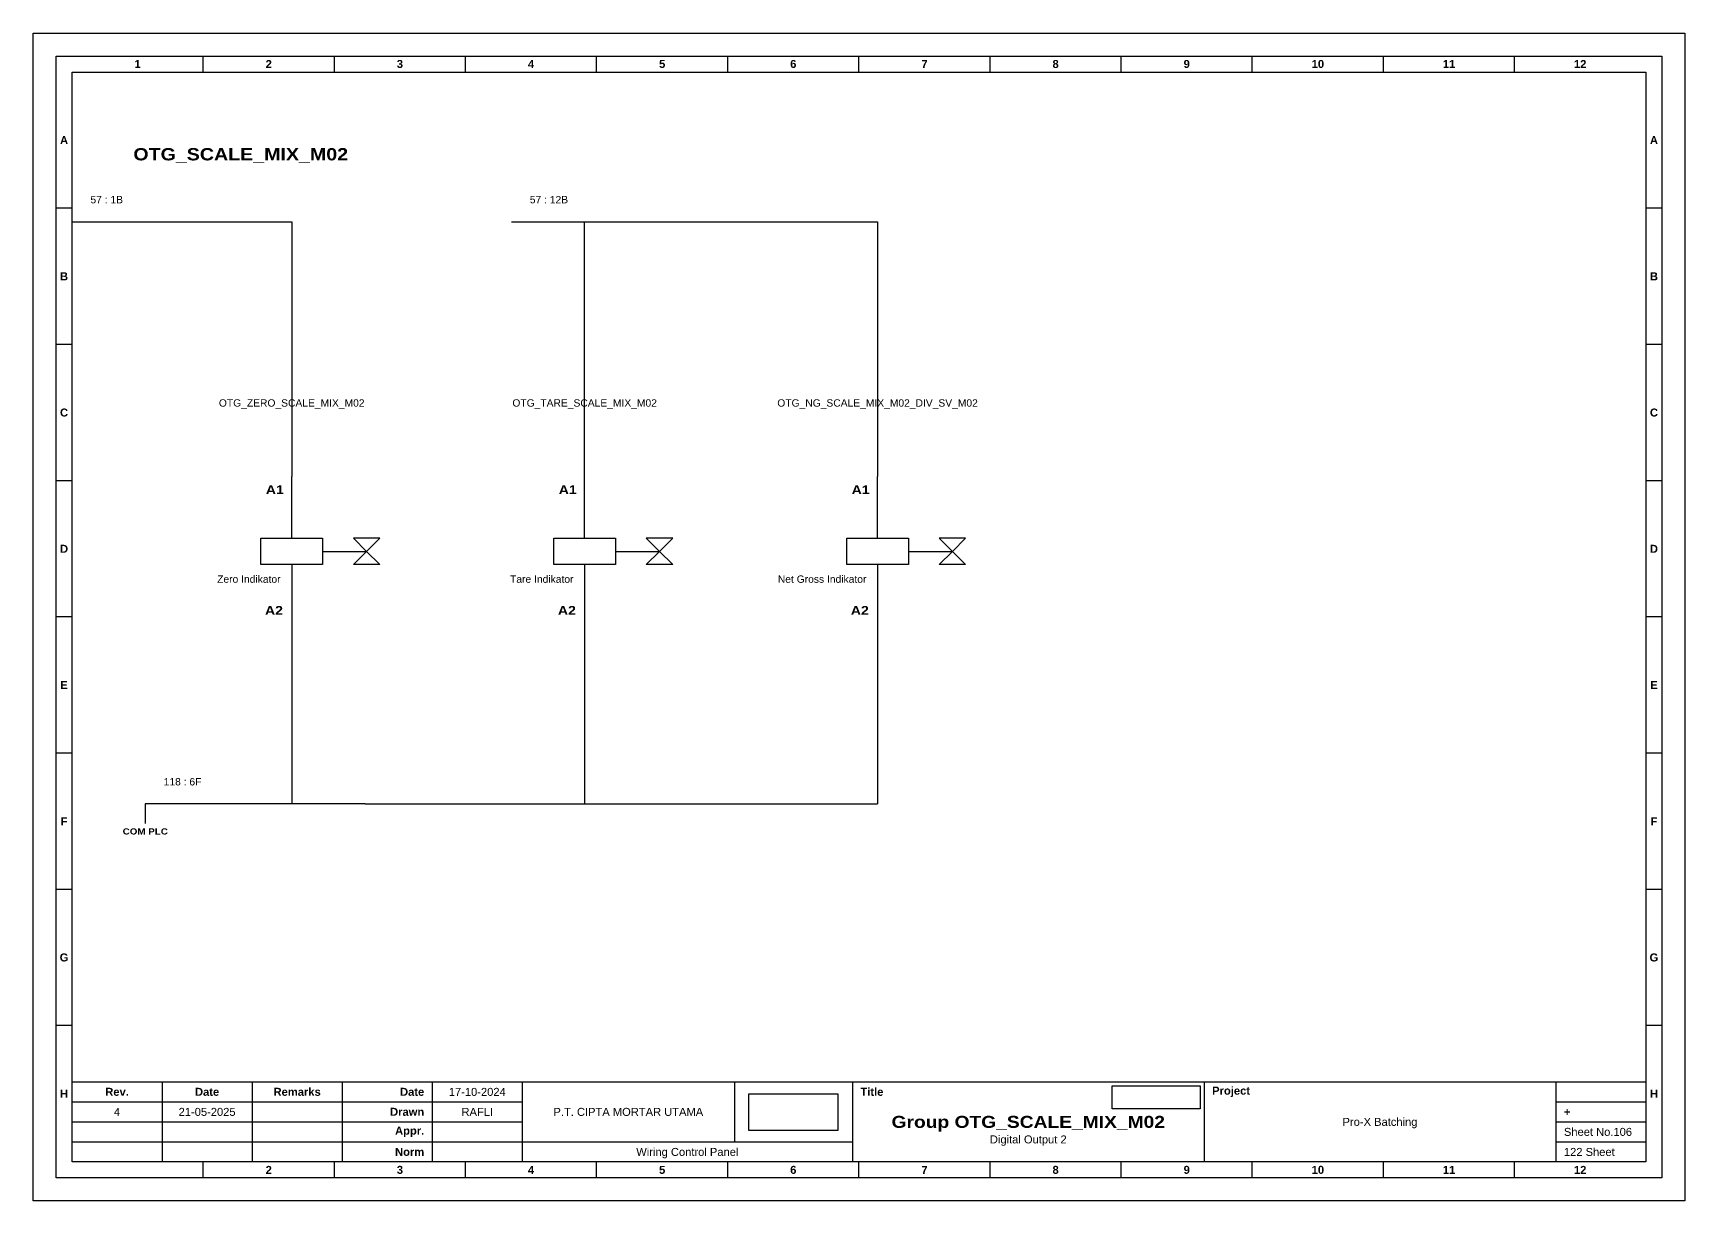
# Model space of a CAD drawing. Header units: centimetres. Extents: x 629 to 3405, y 1037 to 2279.
# Drawn here: x 2513.2 to 2782.5, y 1037.4 to 1227.8 of the extents above; entities that cross this region are included whole.
import ezdxf
from ezdxf.enums import TextEntityAlignment as Align

# ---------------------------------------------------------------- set-up
doc = ezdxf.new("R2010")
doc.units = ezdxf.units.CM
doc.header["$MEASUREMENT"] = 0
doc.styles.add('Bold', font='ariblk.ttf', dxfattribs={"height": 25.4})
doc.styles.get("Standard").update_dxf_attribs({"font": 'arial.ttf'})
picture_1 = doc.add_image_def('image1.png', size_in_pixel=(2048, 847))
picture_2 = doc.add_image_def('image2.png', size_in_pixel=(2092, 542))

# ---------------------------------------------------------------- blocks, each defined once
blk = doc.blocks.new('KOP MU PROJECT')
at = {"color": 6, "ltscale": 50}
for p, q in [((27.74, 184.05), (27.74, 186.66)), ((49.13, 184.05), (49.13, 186.66)), ((70.51, 184.05), (70.51, 186.66)), ((91.89, 184.05), (91.89, 186.66)), ((113.27, 184.05), (113.27, 186.66)), ((134.66, 184.05), (134.66, 186.66)), ((156.04, 184.05), (156.04, 186.66)), ((177.42, 184.05), (177.42, 186.66)), ((198.8, 184.05), (198.8, 186.66)), ((220.19, 184.05), (220.19, 186.66)), ((241.57, 184.05), (241.57, 186.66)), ((6.36, 161.84), (3.75, 161.84)), ((265.59, 161.84), (262.98, 161.84)), ((6.36, 139.63), (3.75, 139.63)), ((265.59, 139.63), (262.98, 139.63)), ((6.36, 117.42), (3.75, 117.42)), ((265.59, 117.42), (262.98, 117.42)), ((6.36, 95.22), (3.75, 95.22)), ((265.59, 95.22), (262.98, 95.22)), ((6.36, 73.01), (3.75, 73.01)), ((265.59, 73.01), (262.98, 73.01)), ((6.36, 50.8), (3.75, 50.8)), ((265.59, 50.8), (262.98, 50.8)), ((6.36, 28.59), (3.75, 28.59)), ((265.59, 28.59), (262.98, 28.59)), ((27.74, 3.75), (27.74, 6.36)), ((49.13, 3.75), (49.13, 6.36)), ((70.51, 3.75), (70.51, 6.36)), ((91.89, 3.75), (91.89, 6.36)), ((113.27, 3.75), (113.27, 6.36)), ((134.66, 3.75), (134.66, 6.36)), ((156.04, 3.75), (156.04, 6.36)), ((177.42, 3.75), (177.42, 6.36)), ((198.8, 3.75), (198.8, 6.36)), ((220.19, 3.75), (220.19, 6.36)), ((241.57, 3.75), (241.57, 6.36))]:
    blk.add_line(p, q, dxfattribs=at)
at = {"ltscale": 50}
for p, q in [((6.36, 19.41), (262.98, 19.41)), ((21.04, 19.41), (21.04, 6.36)), ((35.72, 19.41), (35.72, 6.36)), ((50.41, 19.41), (50.41, 6.36)), ((65.09, 19.41), (65.09, 6.36)), ((79.77, 19.41), (79.77, 6.36)), ((114.35, 19.41), (114.35, 9.62)), ((133.6, 19.41), (133.6, 6.36)), ((190.95, 19.41), (190.95, 6.36)), ((248.3, 19.41), (248.3, 6.36)), ((6.36, 16.15), (79.77, 16.15)), ((248.3, 16.15), (262.98, 16.15)), ((6.36, 12.89), (79.77, 12.89)), ((248.3, 12.89), (262.98, 12.89)), ((6.36, 9.62), (133.6, 9.62)), ((248.3, 9.62), (262.98, 9.62))]:
    blk.add_line(p, q, dxfattribs=at)
at = {"color": 1, "ltscale": 50}
blk.add_lwpolyline([(269.34, 0), (0, 0), (0, 190.41), (269.34, 190.41)], close=True, dxfattribs=at)
at = {"color": 6, "ltscale": 50}
for points in [[(265.59, 3.75), (3.75, 3.75), (3.75, 186.66), (265.59, 186.66)], [(262.98, 6.36), (6.36, 6.36), (6.36, 184.05), (262.98, 184.05)]]:
    blk.add_lwpolyline(points, close=True, dxfattribs=at)
at = {"ltscale": 50, "char_height": 1.305, "attachment_point": 4}
for s, width, heights, insert in [('\\pxqc;{\\fArial|b1|i0|c0|p34;1}', 21.3825, [2.51], (6.36, 185.36)), ('\\pxqc;{\\fArial|b1|i0|c0|p34;2}', 21.3825, [2.51], (27.74, 185.36)), ('\\pxqc;{\\fArial|b1|i0|c0|p34;3}', 21.3825, [2.51], (49.13, 185.36)), ('\\pxqc;{\\fArial|b1|i0|c0|p34;4}', 21.3825, [2.51], (70.51, 185.36)), ('\\pxqc;{\\fArial|b1|i0|c0|p34;5}', 21.3825, [2.51], (91.89, 185.36)), ('\\pxqc;{\\fArial|b1|i0|c0|p34;6}', 21.3825, [2.51], (113.27, 185.36)), ('\\pxqc;{\\fArial|b1|i0|c0|p34;7}', 21.3825, [2.51], (134.66, 185.36)), ('\\pxqc;{\\fArial|b1|i0|c0|p34;8}', 21.3825, [2.51], (156.04, 185.36)), ('\\pxqc;{\\fArial|b1|i0|c0|p34;9}', 21.3825, [2.51], (177.42, 185.36)), ('\\pxqc;{\\fArial|b1|i0|c0|p34;10}', 21.3825, [2.51], (198.8, 185.36)), ('\\pxqc;{\\fArial|b1|i0|c0|p34;11}', 21.3825, [2.51], (220.19, 185.36)), ('\\pxqc;{\\fArial|b1|i0|c0|p34;12}', 21.3825, [2.51], (241.57, 185.36)), ('\\pxqc;{\\fArial|b1|i0|c0|p34;A}', 2.61, [2.51], (3.75, 172.95)), ('\\pxqc;{\\fArial|b1|i0|c0|p34;A}', 2.61, [2.51], (262.98, 172.95)), ('\\pxqc;{\\fArial|b1|i0|c0|p34;B}', 2.61, [2.51], (3.75, 150.74)), ('\\pxqc;{\\fArial|b1|i0|c0|p34;B}', 2.61, [2.51], (262.98, 150.74)), ('\\pxqc;{\\fArial|b1|i0|c0|p34;C}', 2.61, [2.51], (3.75, 128.53)), ('\\pxqc;{\\fArial|b1|i0|c0|p34;C}', 2.61, [2.51], (262.98, 128.53)), ('\\pxqc;{\\fArial|b1|i0|c0|p34;D}', 2.61, [2.51], (3.75, 106.32)), ('\\pxqc;{\\fArial|b1|i0|c0|p34;D}', 2.61, [2.51], (262.98, 106.32)), ('\\pxqc;{\\fArial|b1|i0|c0|p34;E}', 2.61, [2.51], (3.75, 84.11)), ('\\pxqc;{\\fArial|b1|i0|c0|p34;E}', 2.61, [2.51], (262.98, 84.11)), ('\\pxqc;{\\fArial|b1|i0|c0|p34;F}', 2.61, [2.51], (3.75, 61.9)), ('\\pxqc;{\\fArial|b1|i0|c0|p34;F}', 2.61, [2.51], (262.98, 61.9)), ('\\pxqc;{\\fArial|b1|i0|c0|p34;G}', 2.61, [2.51], (3.75, 39.69)), ('\\pxqc;{\\fArial|b1|i0|c0|p34;G}', 2.61, [2.51], (262.98, 39.69)), ('\\pxqc;{\\fArial|b1|i0|c0|p34;H}', 2.61, [2.51], (3.75, 17.47)), ('\\pxqc;{\\fArial|b1|i0|c0|p34;Rev.}', 14.6811, [2.88], (6.36, 17.78)), ('\\pxqc;{\\fArial|b1|i0|c0|p34;Date}', 14.6811, [2.88], (21.04, 17.78)), ('\\pxqc;{\\fArial|b1|i0|c0|p34;Remarks}', 14.6811, [2.88], (35.72, 17.78)), ('\\pxqr;{\\fArial|b1|i0|c0|p34;Date}', 13.3761, [2.88], (50.41, 17.78)), ('\\pxql;{\\fArial|b1|i0|c0|p34;Title}', 50.2419, [2.88], (134.9, 17.78)), ('\\pxql;{\\fArial|b1|i0|c0|p34;Project}', 50.2419, [2.88], (192.25, 17.78)), ('\\pxqc;{\\fArial|b1|i0|c0|p34;H}', 2.61, [2.51], (262.98, 17.47)), ('\\pxqr;{\\fArial|b1|i0|c0|p34;Drawn}', 13.3761, [2.88], (50.41, 14.52)), ('\\pxql;{\\fArial|b1|i0|c0|p34;+}', 14.6811, [2.88], (249.61, 14.52)), ('\\pxqr;{\\fArial|b1|i0|c0|p34;Appr.}', 13.3761, [2.88], (50.41, 11.26)), ('\\pxqr;{\\fArial|b1|i0|c0|p34;Norm}', 13.3761, [2.88], (50.41, 7.99)), ('\\pxqc;{\\fArial|b1|i0|c0|p34;2}', 21.3825, [2.51], (27.74, 5.06)), ('\\pxqc;{\\fArial|b1|i0|c0|p34;3}', 21.3825, [2.51], (49.13, 5.06)), ('\\pxqc;{\\fArial|b1|i0|c0|p34;4}', 21.3825, [2.51], (70.51, 5.06)), ('\\pxqc;{\\fArial|b1|i0|c0|p34;5}', 21.3825, [2.51], (91.89, 5.06)), ('\\pxqc;{\\fArial|b1|i0|c0|p34;6}', 21.3825, [2.51], (113.27, 5.06)), ('\\pxqc;{\\fArial|b1|i0|c0|p34;7}', 21.3825, [2.51], (134.66, 5.06)), ('\\pxqc;{\\fArial|b1|i0|c0|p34;8}', 21.3825, [2.51], (156.04, 5.06)), ('\\pxqc;{\\fArial|b1|i0|c0|p34;9}', 21.3825, [2.51], (177.42, 5.06)), ('\\pxqc;{\\fArial|b1|i0|c0|p34;10}', 21.3825, [2.51], (198.8, 5.06)), ('\\pxqc;{\\fArial|b1|i0|c0|p34;11}', 21.3825, [2.51], (220.19, 5.06)), ('\\pxqc;{\\fArial|b1|i0|c0|p34;12}', 21.3825, [2.51], (241.57, 5.06))]:
    blk.add_mtext_dynamic_manual_height_columns(s, width=width, gutter_width=0.0326, heights=heights, dxfattribs=dict(at, insert=insert))
at = {"ltscale": 50}
for tag, p in [('DATECREATED', (72.43, 17.78)), ('REV', (13.7, 14.52)), ('REVDATE', (28.38, 14.52)), ('REMARKS', (43.06, 14.52)), ('DRAWN', (72.43, 14.52)), ('COMPANY', (97.06, 14.52)), ('PROJECT', (219.62, 12.89)), ('APPR', (72.43, 11.26)), ('NORM', (72.43, 7.99)), ('DRAWINGCATEGORY', (106.68, 7.99)), ('DESCRIPTION', (162.27, 10.03))]:
    blk.add_attdef(tag, text='', height=1.3, dxfattribs=at).set_placement(p, align=Align.MIDDLE_CENTER)
at = {"ltscale": 50, "style": 'Bold'}
blk.add_attdef('TITLE', text='', height=1.96, dxfattribs=at).set_placement((162.27, 12.89), align=Align.MIDDLE_CENTER)
at = {"ltscale": 50}
for tag, p in [('SHEETNUMBER', (249.61, 11.26)), ('TOTALSHEET', (249.61, 7.99))]:
    blk.add_attdef(tag, text='', height=1.3, dxfattribs=at).set_placement(p, align=Align.MIDDLE_LEFT)
image = blk.add_image(picture_1, insert=(116.72, 11.48), size_in_units=(14.5, 6), dxfattribs=at)
image.dxf.flags = 15
image = blk.add_image(picture_2, insert=(175.94, 15.04), size_in_units=(14.36, 3.72), dxfattribs=at)
image.dxf.flags = 15

msp = doc.modelspace()

# ---------------------------------------------------------------- linework, layer by layer
at = {"color": 146, "ltscale": 50, "true_color": 0x105689}
for p, q in [((2519.55, 1197.03), (2543.43, 1197.03)), ((2543.43, 1197.03), (2555.37, 1197.03)), ((2555.37, 1197.03), (2555.37, 1155.48)), ((2591.19, 1197.03), (2603.13, 1197.03)), ((2603.13, 1155.48), (2603.13, 1197.03)), ((2603.13, 1197.03), (2627.01, 1197.03)), ((2627.01, 1197.03), (2650.89, 1197.03)), ((2650.89, 1197.03), (2650.89, 1155.48)), ((2555.37, 1131.38), (2555.37, 1102.12)), ((2603.13, 1131.38), (2603.13, 1102.12)), ((2650.89, 1131.38), (2650.89, 1102.12)), ((2567.35, 1102.12), (2531.49, 1102.12)), ((2531.49, 1102.12), (2531.49, 1098.92)), ((2567.35, 1102.12), (2603.13, 1102.12)), ((2603.13, 1102.12), (2627.01, 1102.12)), ((2615.15, 1102.12), (2615.15, 1102.12)), ((2627.01, 1102.12), (2650.89, 1102.12))]:
    msp.add_line(p, q, dxfattribs=at)
at = {"ltscale": 50}
for p, q in [((2555.37, 1145.43), (2555.37, 1155.48)), ((2603.13, 1145.43), (2603.13, 1155.48)), ((2650.89, 1145.43), (2650.89, 1155.48)), ((2560.4, 1143.28), (2567.58, 1143.28)), ((2608.16, 1143.28), (2615.34, 1143.28)), ((2655.92, 1143.28), (2663.1, 1143.28)), ((2555.37, 1141.12), (2555.37, 1131.07)), ((2603.13, 1141.12), (2603.13, 1131.07)), ((2650.89, 1141.12), (2650.89, 1131.07))]:
    msp.add_line(p, q, dxfattribs=at)
for points in [[(2550.35, 1145.43), (2560.4, 1145.43), (2560.4, 1141.12), (2550.35, 1141.12)], [(2567.58, 1143.28), (2569.73, 1145.43), (2565.42, 1145.43)], [(2598.11, 1145.43), (2608.16, 1145.43), (2608.16, 1141.12), (2598.11, 1141.12)], [(2615.34, 1143.28), (2617.49, 1145.43), (2613.18, 1145.43)], [(2645.87, 1145.43), (2655.92, 1145.43), (2655.92, 1141.12), (2645.87, 1141.12)], [(2663.1, 1143.28), (2665.25, 1145.43), (2660.94, 1145.43)], [(2567.58, 1143.28), (2569.73, 1141.12), (2565.42, 1141.12)], [(2615.34, 1143.28), (2617.49, 1141.12), (2613.18, 1141.12)], [(2663.1, 1143.28), (2665.25, 1141.12), (2660.94, 1141.12)]]:
    msp.add_lwpolyline(points, close=True, dxfattribs=at)

# ---------------------------------------------------------------- block references
msp.add_blockref('KOP MU PROJECT', (2513.19, 1037.38)).add_auto_attribs({'DESCRIPTION': 'Digital Output 2', 'TITLE': 'Group OTG_SCALE_MIX_M02', 'PROJECT': 'Pro-X Batching', 'COMPANY': 'P.T. CIPTA MORTAR UTAMA', 'DRAWINGCATEGORY': 'Wiring Control Panel', 'DRAWN': 'RAFLI', 'DATECREATED': '17-10-2024', 'REVDATE': '21-05-2025', 'REV': '4', 'SHEETNUMBER': 'Sheet No.106', 'TOTALSHEET': '122 Sheet'})

# ---------------------------------------------------------------- texts
at = {"ltscale": 500, "style": 'Bold'}
msp.add_text('OTG_SCALE_MIX_M02', height=2, dxfattribs=at).set_placement((2529.55, 1207.03))
at = {"ltscale": 500}
for s, p in [('57 : 1B', (2522.55, 1199.67, -2)), ('57 : 12B', (2594.19, 1199.67, -2))]:
    msp.add_text(s, height=1.2, dxfattribs=at).set_placement(p, align=Align.BOTTOM_LEFT)
at = {"ltscale": 50}
for s, p in [('OTG_ZERO_SCALE_MIX_M02', (2555.37, 1167.48)), ('OTG_TARE_SCALE_MIX_M02', (2603.13, 1167.48)), ('OTG_NG_SCALE_MIX_M02_DIV_SV_M02', (2650.89, 1167.48))]:
    msp.add_text(s, height=1.2, dxfattribs=at).set_placement(p, align=Align.MIDDLE_CENTER)
at = {"ltscale": 500, "style": 'Bold'}
for p in [(2554.08, 1154.05), (2601.84, 1154.05), (2649.6, 1154.05)]:
    msp.add_text('A1', height=1.436, dxfattribs=at).set_placement(p, align=Align.TOP_RIGHT)
at = {"ltscale": 50}
for s, p in [('Zero Indikator', (2553.55, 1137.8)), ('Tare Indikator', (2601.31, 1137.8)), ('Net Gross Indikator', (2649.07, 1137.8))]:
    msp.add_text(s, height=1.2, dxfattribs=at).set_placement(p, align=Align.BOTTOM_RIGHT)
at = {"ltscale": 500, "style": 'Bold'}
for p in [(2553.94, 1132.51), (2601.7, 1132.51), (2649.46, 1132.51)]:
    msp.add_text('A2', height=1.436, dxfattribs=at).set_placement(p, align=Align.BOTTOM_RIGHT)
at = {"ltscale": 500}
msp.add_text('118 : 6F', height=1.2, dxfattribs=at).set_placement((2534.49, 1106.32), align=Align.TOP_LEFT)
at = {"ltscale": 50, "style": 'Bold'}
msp.add_text('COM PLC', height=1, dxfattribs=at).set_placement((2531.49, 1098.12), align=Align.TOP_CENTER)

doc.saveas('drawing.dxf')
